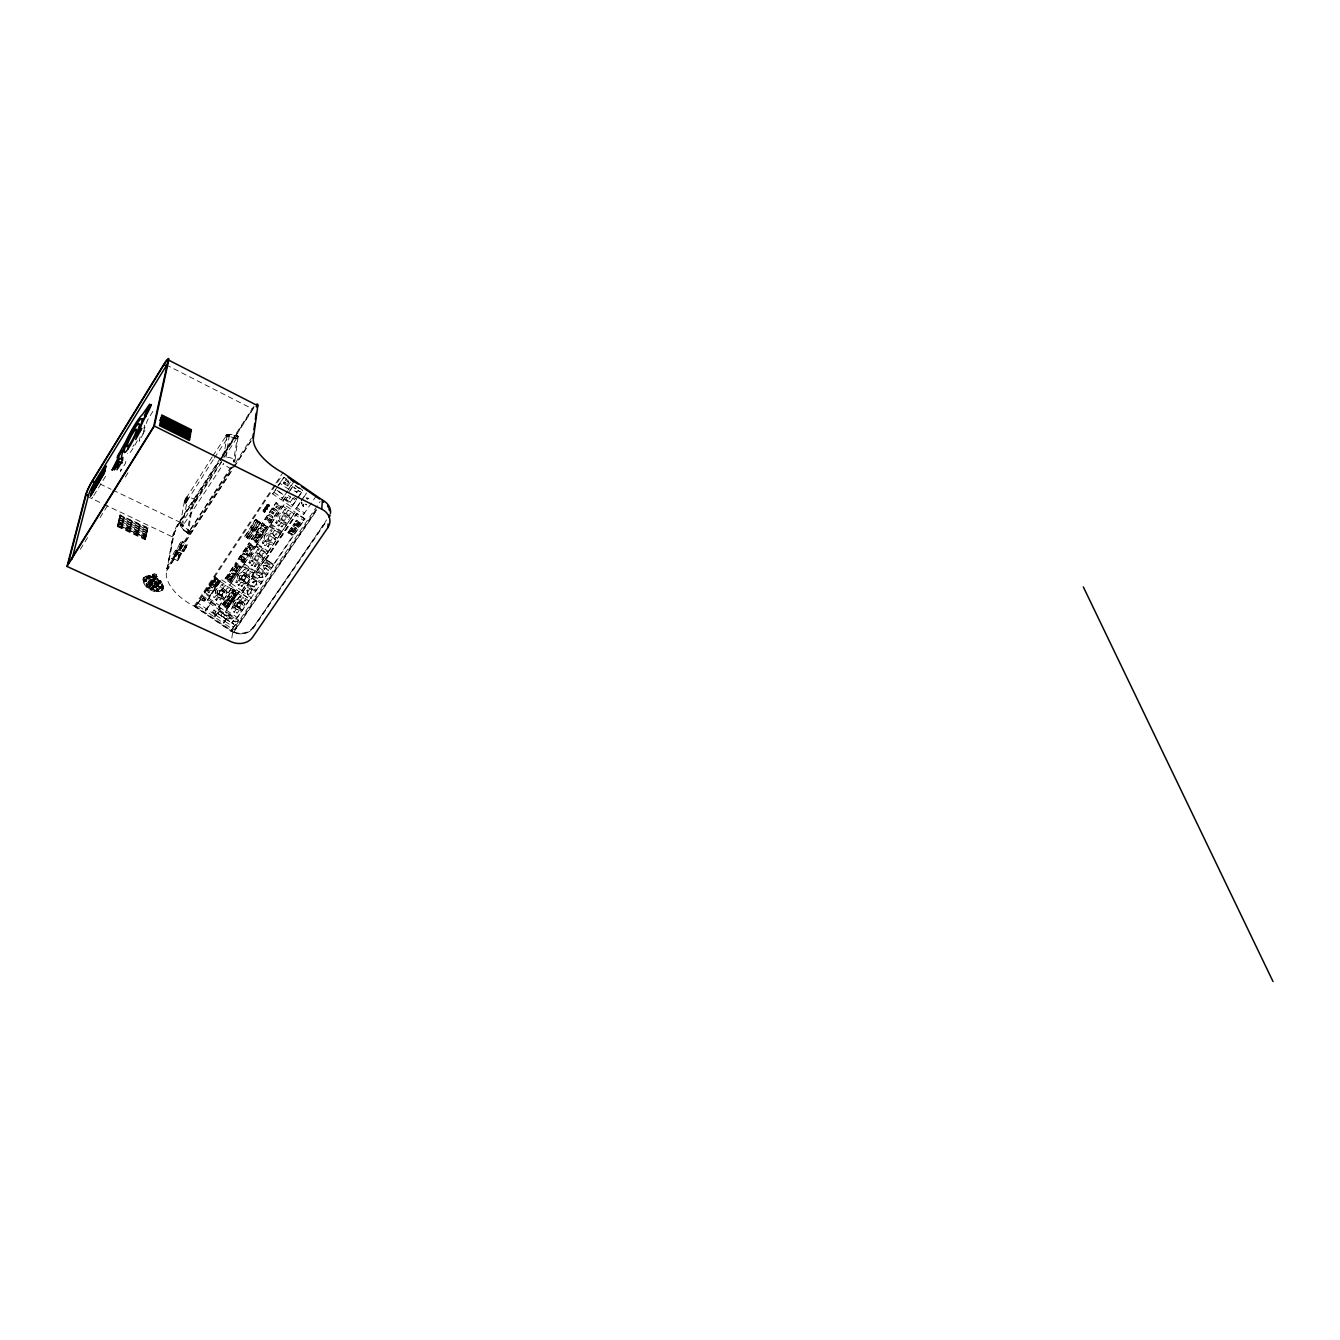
<?xml version="1.0" encoding="UTF-8"?>
<svg xmlns="http://www.w3.org/2000/svg" width="1340" height="1340" viewBox="0 0 1340 1340"><rect width="100%" height="100%" fill="white"/><g stroke="black" fill="none" stroke-linecap="round" stroke-linejoin="round"><path stroke-width="0.75" stroke-dasharray="5 3.75" d="M158.087 590.169C162.559 587.942 157.249 584.123 156.696 589.516C157.4 591.325 158.891 589.55 156.948 588.997C160.917 586.451 156.01 593.922 156.914 588.277M158.455 586.786C159.477 590.806 165.323 578.696 160.783 588.21M158.505 590.37L157.534 589.164M227.063 434.562L232.741 434.378L237.616 435.885L233.411 461.798L234.299 462.216L235.137 459.519L234.266 459.118A17.621 13.986 11.8 0 0 223.713 457.308L227.063 434.562L213.328 455.148M153.095 585.312C153.48 586.099 155.44 586.853 154.117 585.63C159.51 577.707 145.055 598.947 154.804 583.486M154.452 583.654L156.529 585.027L154.452 583.453M150.649 582.213C155.139 584.374 147.97 579.382 151.437 583.068M153.798 585.714L152.978 588.109L154.921 586.451M154.938 576.418L153.179 579.332L153.949 580.136M154.251 586.334L149.393 580.337L148.254 582.079L149.209 584.592C162.442 593.419 140.868 586.803 155.591 587.624L158.422 585.647L157.467 582.883L152.274 579.751M155.574 582.749C159.561 584.106 153.882 579.382 155.306 582.548M150.583 576.15C147.383 573.905 153.397 578.411 148.455 578.981M149.963 583.62L151.755 585.228L153.045 582.799L150.733 581.794L148.857 584.642L152.174 587.155L155.876 587.958L158.422 585.647M150.867 582.331L151.989 582.615L150.851 584.357M150.583 583.905C145.809 589.181 154.686 584.307 149.611 583.537M265.504 510.842C264.081 513.17 260.948 510.624 265.069 512.031M264.734 508.43L266.107 509.585L267.498 508.296M264.281 511.813L265.404 510.758L263.193 510.071L265.32 511.143M266.861 506.419L267.715 504.276M265.169 509.267L265.99 507.022L267.029 509.351L267.146 507.274M269.072 505.783L267.196 505.833L268.285 504.376L269.122 505.498L268.05 507.006M231.937 467.208L188.086 533.354L187.014 531.93L192.323 505.029L218.872 462.786M235.137 459.519L238.168 436.069L194.702 502.215L191.972 508.882L188.086 533.354M263.009 510.473C262.958 510.858 268.151 511.109 264.181 509.384M266.576 505.817L267.866 504.343L269.173 506.135L269.373 504.744L267.916 504.024M177.818 558.412C179.476 556.335 179.811 557.49 179.56 555.815M178.873 556.335L178.622 557.189M173.43 535.364L173.781 533.571M168.086 566.937L166.746 568.478L167.567 568.864L232.373 469.218M167.701 566.552L167.55 567.406M159.946 580.572C163.497 582.062 157.014 578.511 158.606 583.821C162.76 584.994 155.406 580.94 158.974 584.29M160.013 584.123C160.733 578.444 146.847 573.604 143.011 578.562C141.655 587.372 157.366 596.585 163.245 588.763C164.485 579.986 148.941 570.857 143.011 578.562M161.286 581.275L159.125 584.056M162.676 589.634C166.311 584.207 154.402 580.421 160.582 583.252M316.843 509.635L233.679 631.877L234.684 632.815A14.874 11.909 5.7 0 0 252.942 627.924L326.659 519.853M195.171 606.35L281.551 476.169M195.975 605.462L195.623 607.137L231.837 631.592L320.159 501.595M197.097 606.417L195.992 607.054M231.853 637.924L232.624 632.128L316.592 508.647M231.837 631.592L232.356 630.336M232.54 630.37L231.736 631.257M153.112 576.434C152.693 579.399 153.715 572.733 155.557 577.121C153.179 579.768 156.814 575.212 153.397 575.999C155.49 578.763 156.881 575.563 154.301 577.691M153.397 575.999L153.782 577.172L153.078 575.982M214.383 457.979L229.257 435.651L225.773 459.05M185.975 548.027C189.041 540.841 179.443 549.45 183.697 551.51C188.32 543.688 184.518 544.643 182.592 550.991M183.697 551.51L186.746 545.313M184.87 547.49L185.657 544.777M213.261 459.72L187.248 500.641L182.357 526.553L223.713 463.422M253.662 406.724A10.703 1.976 -62.7 0 0 251.753 409.387L178.739 522.567A10.418 1.843 -63.3 0 0 172.86 535.581L167.266 568.327M325 523.588L253.662 627.723A15.628 12.512 5.7 0 1 232.624 632.128L194.2 606.149A36.08 18.861 31.4 0 1 166.662 570.89L172.944 537.106A11.993 2.127 -63.3 0 1 179.694 522.114L218.99 461.211M167.567 568.864L173.681 535.966A10.418 1.859 -63.3 0 1 179.543 522.952L221.117 458.531M264.667 508.195L265.488 506.939M266.677 507.156C262.188 509.769 268.72 505.431 266.576 509.485M268.972 505.197L267.029 505.214L268.754 506.386L267.598 504.426L266.71 505.18M144.888 539.551L145.993 537.826L117.501 525.213L117.217 526.503L144.888 539.551L145.993 537.826M117.669 524.543L118.758 522.801L117.669 524.543L145.29 537.575L146.395 535.849L118.121 522.567L119.21 520.825L118.121 522.567M146.797 533.873L145.708 535.598L146.797 533.873L118.59 520.473L119.695 518.731L118.59 520.473M147.233 531.779L146.127 533.504L147.233 531.779L119.042 518.563L120.131 516.821L119.042 518.563M147.635 529.853L146.529 531.578L147.635 529.853L119.528 516.419L119.813 515.163L148.07 527.709L146.981 529.434L148.07 527.709M140.164 436.857L139.176 441.229L145.206 430.123L142.877 433.875M143.581 577.691L143.548 581.108L147.015 585.647M120.969 469.168L120.449 471.395L125.307 463.556L126.345 459.134L125.374 459.302M212.206 456.89L184.552 500.858L179.995 525.146L184.133 530.724M145.29 537.575L146.395 535.849M119.528 516.419L120.617 514.694M117.217 526.503L118.305 524.744M252.506 531.009L253.578 530.305L247.548 538.429L248.637 537.725M258.57 521.243L253.528 530.104L258.57 521.243L259.29 521.729L247.799 538.68M247.548 538.429L252.858 529.803M253.277 529.836L253.628 528.663M251.049 530.054L252.154 529.317L246.108 537.491L247.197 536.737M244.651 536.603L255.706 519.267L256.426 519.769L244.935 536.72M246.108 537.491L251.434 528.831M260.731 522.717L254.952 531.076L260.01 522.215L260.731 522.717L249.24 539.652M254.684 530.808L260.01 522.215M143.816 428.147L144.787 425.182M266.61 505.448L267.347 504.259M248.955 539.367L254.298 530.791M267.698 508.346L266.911 509.3M266.694 505.331L267.933 506.972L269.373 505.616M269.575 505.666L267.397 506.855M257.146 520.255L252.088 529.116L257.146 520.255L257.866 520.741L246.376 537.692M251.786 528.831L252.188 527.675M143.363 431.698L147.45 420.191L154.117 409.42M255.706 519.267L250.295 527.826L251.484 527.19M178.455 557.507L177.651 560.74L181.57 553.487L176.83 551.176L173.145 558.412L177.651 560.74M161.001 588.109L159.795 587.205M161.403 588.361C157.433 583.57 164.921 588.83 159.812 587.757M162.709 585.48L161.42 584.642M160.8 588.528L159.326 587.573L159.879 586.133M144.888 580.923L146.445 577.59L149.243 579.131L149.812 577.707L147.869 576.786L149.812 578.26M145.574 581.242L144.653 580.304M145.407 581.208C148.74 582.029 142.341 578.327 145.038 581.041M145.959 581.141L149.343 575.329M146.914 580.521C144.184 577.239 145.859 580.94 146.362 581.393M231.653 629.415L230.882 630.922M152.492 589.064L150.8 587.958M154.418 586.066L152.995 586.066L153.665 585.228M152.894 589.332L151.37 587.071M155.507 584.408L154.318 584.039M153.782 588.21L152.727 587.406M155.909 584.676L157.668 582.062L153.179 578.813L153.179 579.969M155.39 586.769C152.509 582.414 153.966 590.186 156.529 585.027M151.906 585.111L150.717 583.637M154.133 580.187L152.408 582.816M154.904 580.354C150.13 572.733 161.654 584.223 150.315 579.5L147.819 581.878L148.857 584.642M150.365 586.602L149.075 585.747M147.517 585.295C152.911 582.096 145.541 581.326 149.226 582.649M147.919 585.547C145.725 582.012 146.663 588.009 148.556 584.324C138.489 580.756 160.549 597.657 163.245 588.763M151.989 579.684L152.576 581.326M150.649 581.861L153.028 583.369M146.378 583.285L146.998 584.491M148.84 578.88L147.149 577.758L148.338 579.232M149.243 579.131L147.768 577.607M266.057 506.704C270.831 508.949 262.003 506.554 267.229 508.765M173.564 534.459L173.028 535.163L173.848 533.672M173.714 534.476L174.233 533.772L173.413 535.246M180.749 544.727L182.776 542.348L187.298 544.693L183.58 551.996L178.84 549.668L180.733 544.509A4.857 0.888 -63.4 0 1 183.011 543.152A4.857 0.888 -63.4 0 1 179.175 550.271A4.857 0.888 -63.4 0 1 180.13 545.615M92.175 498.061L92.728 497.157M179.443 555.564L181.47 553.236M93.783 495.448L106.43 474.963M80.35 549.283L88.021 536.938M100.098 517.575L107.77 505.247M125.323 477.057L129.712 470.022M166.746 568.478L168.036 566.703M220.112 459.486L252.674 409.018A12.311 2.278 -62.7 0 1 254.181 406.841M222.239 456.806L252.573 409.805A10.703 1.976 -62.7 0 1 254.483 407.142M143.698 578.595L144.268 577.724M219.995 461.027L234.684 438.281L237.498 435.718M144.251 580.036L144.955 579.048M221.485 462.3L180.062 525.431L182.575 526.503M147.149 577.758L147.869 576.786M146.211 584.441L151.152 578.964L155.474 579.466M152.358 575.078L154.267 573.57L156.495 574.609L156.83 577.155L153.246 576.769L152.358 575.078L154.267 573.57M155.239 576.418L156.026 577.925L154.82 578.495L152.827 577.573L152.023 576.066L153.798 574.609M148.254 582.079L151.152 578.964M153.195 575.697L155.273 577.557L156.596 577.054L154.502 580.086M150.248 581.594L151.386 579.851M153.246 576.769L152.928 574.207M149.209 584.592L150.934 581.979M152.827 578.981L153.38 578.11M154.251 577.959L155.557 577.121M156.83 577.155L156.495 574.609M154.636 578.126L155.206 577.121M155.49 577.808L157.4 576.284M153.832 583.302L154.954 581.543M152.174 587.155L152.743 586.284L156.445 587.087L155.876 587.958M234.366 464.427L167.065 567.959M235.505 462.685L251.417 438.197M157.852 586.535L157.467 582.883M157.902 582.816L158.371 582.096M233.512 467.476L251.702 439.503M155.591 587.624L158.539 584.575L157.668 582.062M166.662 570.89L233.21 468.565M234.349 466.822L251.267 440.81M158.539 584.575L157.4 586.317L156.529 583.805L153.464 581.443L150.013 580.706M264.767 511.83L265.337 510.322L264.198 511.78L263.444 511.193M267.347 508.061L266.643 509.15L265.32 508.513M269.223 505.381L268.503 506.47C263.796 503.505 271.333 505.817 268.151 506.319M162.006 589.6A10.687 5.662 30.5 0 0 150.834 577.205A10.687 5.662 30.5 0 0 145.675 585.547A10.687 5.662 30.5 0 0 162.006 589.6L162.576 588.729A10.687 5.662 30.5 0 0 151.386 576.334A10.687 5.662 30.5 0 0 146.244 584.676A10.687 5.662 30.5 0 0 162.576 588.729M194.2 606.149L274.784 484.862M275.94 483.12L282.841 472.719M204.199 593.184L215.154 576.937L220.196 580.371L209.877 595.848L209.241 596.601L204.199 593.184L215.154 576.937M196.695 604.909L198.153 603.201L206.645 608.946L205.188 610.655L196.695 604.909L202.926 596.015L211.435 601.777L205.472 610.872L213.964 616.601L215.388 614.876L206.913 609.147L205.472 610.872M195.808 605.646L195.355 606.384M198.153 603.201L202.926 596.015M195.724 607.188L196.896 606.4M206.595 591.107C205.992 588.226 211.82 596.183 206.762 590.923M207.566 589.667C209.542 587.071 206.042 590.572 208.99 590.337L207.248 590.153M208.521 588.21C210.514 585.614 207.013 589.114 209.945 588.88L208.203 588.695M209.811 586.284L212.49 587.808L209.811 586.284C210.229 583.553 213.412 587.674 210.447 585.312M210.782 584.826L212.206 585.496L210.782 584.826L211.586 583.67L214.099 585.396L212.34 587.992M211.737 583.386L212.558 582.23L213.495 582.867L212.692 584.022L211.737 583.386L212.558 582.23M212.708 581.928L214.132 582.599L212.708 581.928L213.512 580.773L217.298 583.336L216.494 584.491L215.238 583.637L216.494 584.491M213.68 580.471L217.633 582.85L213.68 580.471C214.099 577.724 217.281 581.861 214.316 579.5M214.651 579.014L215.455 577.858L216.41 578.495L215.589 579.65L214.651 579.014L215.455 577.858M209.978 586.099L210.614 585.128M210.933 584.642L211.586 583.67M212.876 581.744L213.512 580.773M213.847 580.287L214.484 579.316M201.72 600.002L203.395 597.64L205.523 599.081L204.333 600.873L201.72 600.002L204.333 600.873M287.815 490.758L281.366 499.937L272.64 493.924L276.71 487.81M213.01 584.24L215.69 585.764L213.01 584.24L214.132 582.599M215.589 580.354L216.712 578.712L219.241 580.421L218.437 581.594L217.18 580.722L218.437 581.594M272.64 493.924L277.062 487.794M286.693 479.218L283.779 477.207L278.67 484.879L284.113 477.207M264.499 512.299C267.598 509.719 262.188 513.12 263.611 509.753C265.019 510.825 265.186 508.932 263.528 510.959M265.236 508.346L266.66 506.956M209.124 592.816C210.095 587.825 211.988 591.912 213.11 589.634L209.174 587.255M214.919 584.123L216.343 584.793L215.388 583.453M216.846 581.208L218.269 581.878L217.331 580.538M268.804 504.409L267.112 505.666L267.799 506.386M203.847 601.442L205.523 599.081M213.613 586.753L214.417 585.597L215.372 586.25L214.567 587.406L213.613 586.753L214.567 587.406M263.695 511.495C263.846 507.224 265.672 515.113 263.327 510.322M263.93 511.662L265.052 509.987M265.806 508.999L266.928 507.307M267.43 506.135L268.553 504.477M266.057 509.116L267.129 507.508M267.665 506.319L268.804 504.627M283.326 483.104L287.849 485.951L283.326 483.104L284.113 481.981L287.397 484.243L284.113 481.981M285.253 480.239L288.67 482.316L285.253 480.239L286.04 479.1L288.803 481.278M267.933 506.436L269.005 504.828M215.522 585.948L216.343 584.793M217.465 583.034L218.269 581.878M265.303 508.028C265.622 510.791 268.469 506.286 266.861 509.083L265.153 507.91M209.241 596.601L220.196 580.371M218.37 607.422L232.339 587.037L218.37 607.422L207.533 600.086L221.485 579.667L250.027 599.064L236.008 619.381L225.204 612.062L239.19 591.694L225.204 612.062M207.533 600.086L221.485 579.667M287.246 484.41L288.67 482.316M224.936 579.031L236.024 562.649L241.083 566.117L230.631 581.711L229.994 582.465L224.936 579.031L236.024 562.649M238.068 559.383L249.24 542.851L254.332 546.335L243.763 562.113L243.143 562.85L238.068 559.383L249.24 542.851M251.317 539.551L262.59 522.868L267.715 526.369L257.029 542.315L256.409 543.035L251.317 539.551L262.59 522.868M264.75 519.434L276.141 502.584L281.283 506.118L270.479 522.231L269.876 522.952L264.75 519.434L276.141 502.584M215.673 599.734L216.712 600.136L215.673 599.734L217.8 596.601L216.377 595.01L214.484 597.824L213.529 597.171L215.589 593.151A5.913 4.992 35 0 1 219.291 587.607L222.122 584.357L223.077 585.01L221.15 587.825L223.311 588.361L221.15 587.825M287.698 486.119L290.395 482.115M226.695 577.925L227.515 576.769L228.453 577.406L227.649 578.562L226.695 577.925L227.649 578.562M227.683 576.468L228.487 575.295L229.441 575.949L228.621 577.105L227.683 576.468L228.621 577.105M228.654 574.994L229.458 573.838L230.413 574.492L229.609 575.647L228.654 574.994L229.609 575.647M231.585 570.606L232.406 569.45L233.344 570.103L232.54 571.259L231.753 570.421M232.574 569.148L235.254 570.689L232.574 569.148L233.378 567.976L234.651 568.847L233.378 567.976M234.534 566.217L235.338 565.044L236.292 565.698L235.472 566.854L234.534 566.217L235.639 566.669M235.505 564.743L236.929 565.413L235.505 564.743L236.326 563.57L240.128 566.167L239.307 567.339L238.051 566.468L239.307 567.339M239.492 558.78L242.188 560.321L239.492 558.78L240.312 557.607L241.585 558.479L240.312 557.607M240.48 557.306L241.903 557.976L240.48 557.306L241.3 556.134L245.103 558.73L244.299 559.902L243.026 559.031L244.299 559.902M245.806 554.911L243.277 553.169L245.806 554.911L244.165 557.373L241.468 555.815L242.289 554.659L243.562 555.514L242.607 554.157L243.88 555.028M242.456 554.341L243.277 553.169M244.433 551.393L245.857 552.08L244.433 551.393L245.253 550.221L247.799 551.946L246.644 553.621L248.067 554.308L246.644 553.621M245.756 549.417L246.577 548.244L247.85 549.115L246.744 547.926L247.565 546.754L251.384 549.367L250.563 550.539L249.441 549.484L248.302 551.142L245.756 549.417L248.302 551.142M247.733 546.435L250.429 548.01L247.733 546.435L248.553 545.28L249.826 546.15L248.553 545.28M255.404 534.962L256.828 535.665L255.404 534.962L256.225 533.789L260.044 536.419L259.223 537.591L257.95 536.72L259.223 537.591M256.409 533.471L260.379 535.916L256.409 533.471L257.23 532.298L258.503 533.169L257.23 532.298M257.397 531.98L258.838 532.667L257.397 531.98L258.218 530.808L260.781 532.549L259.625 534.225L261.049 534.928L259.625 534.225M259.742 528.479L261.166 529.183L259.742 528.479L260.563 527.307L264.399 529.937L263.578 531.109L262.288 530.238L263.243 531.611L261.953 530.74M265.739 527.927L264.298 527.24L265.739 527.927L264.901 529.116L261.082 526.486L261.903 525.313L263.176 526.184L261.903 525.313M266.526 518.329L267.347 517.156L267.313 518.597M268.536 515.314L269.357 514.125L271.92 515.883L271.099 517.072L268.536 515.314L271.099 517.072M270.563 512.299L273.276 513.873L270.563 512.299L271.384 511.109L273.946 512.868L271.384 511.109M272.59 509.267L273.41 508.078L277.263 510.724L276.425 511.913L272.59 509.267L276.425 511.913M205.188 610.655L211.435 601.777M253.377 539.384L256.727 541.394L253.377 539.384L255.203 536.72L258.385 538.898L257.565 540.07L255.655 538.764L257.23 540.573L255.32 539.266M267.163 518.764L267.983 517.592M206.913 609.147L211.703 601.978L220.196 607.74L213.964 616.601M253.545 539.199L255.203 536.72M227.968 578.78L230.647 580.32L227.968 578.78L229.743 576.167L232.272 577.875L231.468 579.048L229.576 577.758L231.468 579.048M229.91 575.865L232.607 577.389L229.91 575.865L231.703 573.235L234.232 574.961L233.428 576.116L232.155 575.262L233.428 576.116M231.87 572.934L234.567 574.475L231.87 572.934L233.662 570.304L236.192 572.029L235.388 573.202L234.115 572.331L235.053 573.688L233.797 572.817M234.483 569.031L235.622 567.373L238.152 569.098L237.347 570.27L236.075 569.399L237.347 570.27M235.79 567.071L237.214 567.758L235.79 567.071L236.929 565.413M244.718 553.738L247.414 555.279L244.718 553.738L245.857 552.08M249.675 546.318L250.815 544.66L253.361 546.402L252.556 547.574L251.284 546.703L252.556 547.574M256.828 535.665C254.583 536.704 257.967 539.015 258.118 536.536M260.01 530.858L262.724 532.432L260.01 530.858L261.166 529.183M263.025 526.352L264.181 524.677L266.744 526.436L265.906 527.608L264.633 526.737L265.906 527.608M267.799 519.216L270.512 520.791L267.799 519.216L268.62 518.027L271.183 519.786L268.62 518.027M275.889 507.106L276.727 505.934L279.29 507.693L278.452 508.882L275.889 507.106L278.452 508.882M281.366 499.937L286.459 492.316M288.418 489.368L292.522 483.238M229.241 578.244L231.301 579.349L229.726 577.573M293.862 481.713L288.736 489.351L280.026 483.338M223.144 588.545C224.969 583.319 228.152 585.647 223.998 589.215L225.438 590.739L227.365 587.925L228.168 588.461L226.024 591.61L227.297 592.163L226.024 591.61M231.837 575.748L233.26 576.418L232.322 575.078M235.103 570.874L236.242 569.215M237.063 567.942L238.202 566.284M242.037 560.505L243.177 558.847M250.278 548.177L251.434 546.519M273.125 514.058L273.946 512.868M235.421 571.091L236.225 569.919L237.18 570.572L236.359 571.728L235.421 571.091L236.359 571.728M242.356 560.723L243.16 559.551L244.115 560.204L243.31 561.376L242.356 560.723L243.31 561.376M271.735 517.508L272.573 516.336L272.389 517.96M295.972 500.808L291.567 506.939L282.874 500.942L285.939 496.369M288.904 491.931L293.008 485.817M216.561 600.337L218.722 597.138L219.643 597.69M282.874 500.942L286.257 496.336M290.244 490.39L293.309 485.8M230.497 580.505L231.301 579.349M232.44 577.573L233.26 576.418M234.399 574.659L235.22 573.503M247.264 555.464L248.067 554.308M256.577 541.561L257.38 540.389M260.228 536.101L261.049 534.928M262.573 532.617L263.394 531.427M270.362 520.975L271.183 519.786M229.994 582.465L241.083 566.117M243.143 562.85L254.332 546.335M256.409 543.035L267.715 526.369M269.876 522.952L281.283 506.118M285.788 499.351L290.294 502.165L285.788 499.351L287.212 497.274L289.39 498.781L287.212 497.274M293.745 487.492L296.073 488.832L293.745 487.492L295.168 485.415L301.701 489.921L300.277 491.998L298.1 490.507L300.277 491.998M221.686 598.143L222.775 598.88L221.686 598.143L219.559 601.258L218.755 600.722L220.665 597.908L218.722 597.138M257.163 544.744L229.827 585.094L243.914 564.509L254.801 571.945L240.697 592.481L268.117 552.231L257.163 544.744L255.772 546.385L242.959 565.514L253.88 572.951L281.534 532.332L270.546 524.794L256.208 545.732L267.179 553.236L281.534 532.332M256.208 545.732L284.13 504.544L295.168 512.131L282.036 531.611L280.68 533.219L269.675 525.665L284.13 504.544M212.34 612.413L214.015 610.052L216.142 611.492L214.936 613.268L212.34 612.413L214.936 613.268M289.239 498.949L290.663 496.872M294.632 490.909L296.961 492.232L294.632 490.909L296.073 488.832M222.624 599.081L223.747 597.456L222.641 596.702A4.188 3.534 35 0 1 217.331 593.62A4.188 3.534 35 0 1 220.229 589.298A4.188 3.534 35 0 1 225.053 593.101L226.159 593.855L224.902 593.285A4.188 3.534 35 0 0 220.061 589.483A4.188 3.534 35 0 0 217.164 593.804A4.188 3.534 35 0 0 222.474 596.886L223.747 597.456M226.008 594.039L227.297 592.163M214.45 613.854L216.142 611.492M235.823 582.18L236.929 582.649L235.823 582.18L237.917 578.11A5.929 5.042 35.1 0 1 241.669 572.532M243.545 572.75L245.706 573.285L243.545 572.75L245.488 569.902L244.533 569.249L241.518 572.716A5.929 5.042 35 0 0 237.766 578.294L238.168 578.729M248.972 562.599L250.094 563.068L248.972 562.599L251.083 558.495A5.963 5.092 35.4 0 1 254.885 552.834L254.734 553.018A5.963 5.092 35.4 0 0 250.932 558.68M255.387 553.035L257.783 549.534L258.737 550.187L256.778 553.052L258.955 553.604L256.778 553.052M262.255 542.817L263.36 543.303L262.255 542.817L264.399 538.68A5.997 5.142 35.8 0 1 268.234 532.968L271.149 529.618L272.12 530.271L270.144 533.169L272.322 533.722L270.144 533.169M275.722 522.751L276.844 523.236L275.722 522.751L277.882 518.58A6.03 5.209 36.2 0 1 281.769 512.801L281.618 512.969M282.288 512.986L284.716 509.418L285.688 510.071L283.695 513.002L285.889 513.555L283.695 513.002M290.144 502.349L292.84 498.38L295.018 499.87L296.291 497.961M296.81 492.417L298.25 490.323M221.971 605.127L232.959 588.964L238.001 592.381L227.616 607.774L226.996 608.544L221.971 605.127L232.959 588.964M236.778 582.833L238.704 580.002L240.128 581.594L237.967 584.759L239.006 585.178L237.967 584.759M249.927 563.252L251.887 560.405L253.293 562.013L251.133 565.195L252.171 565.614L251.133 565.195M263.209 543.487L265.186 540.606L266.61 542.231L264.416 545.447C266.811 547.44 266.375 540.707 269.507 543.554L267.548 546.435L268.503 546.82L267.548 546.435M276.693 523.421L278.67 520.506L280.11 522.148L277.882 525.397L278.938 525.833L277.882 525.397M214.718 617.12L220.966 608.243L229.441 613.988L224.618 621.124L223.21 622.865L214.718 617.12L220.966 608.243M223.428 604.742L227.365 607.07L223.428 604.742L227.314 598.997L231.1 601.559L230.497 602.397L229.241 601.543L230.497 602.397M228.805 596.719L230.229 597.389L228.805 596.719L229.408 595.881L233.177 598.444L231.267 601.241L227.649 598.796L228.252 597.958L228.604 599.432M230.999 593.452L231.602 592.615L235.388 595.178L233.462 597.975L230.949 596.267L232.423 594.122L230.999 593.452L232.423 594.122M235.957 593.972L234.852 593.519L235.957 593.972L235.354 594.826L231.753 592.364C231.452 587.288 238.553 591.208 236.845 592.967L235.756 591.928L234.416 593.888M218.001 613.653L219.693 611.291L221.803 612.732L220.128 615.094L218.001 613.653L220.128 615.094M245.555 573.47L247.917 570.019L248.804 570.622L246.409 574.14L247.264 574.793M258.804 553.788L261.166 550.305L262.071 550.908L259.659 554.458L260.513 555.129M272.171 533.906L274.566 530.389L275.454 531.009L273.025 534.576L274.482 536.151L273.025 534.576M285.738 513.739L288.15 510.188L289.055 510.808L286.592 514.426L287.614 514.928C288.703 518.061 289.239 511.177 290.864 513.639L288.636 516.888L289.909 517.491L288.586 519.418L287.464 518.647L288.586 519.418M225.12 604.926L223.864 604.089L225.505 604.424M225.773 603.955L224.517 603.101L226.159 603.436M227.264 601.811L226.226 600.621M227.766 601.024L226.51 600.169L228.135 600.504M230.229 597.389L228.755 599.248M233.445 592.565L232.189 591.711L233.83 592.045M234.115 591.577L233.227 590.203M291.567 506.939L296.693 499.334L293.795 497.324M297.614 497.961L302.756 490.306L295.487 485.281M238.855 585.362L241.049 582.146L242.992 582.917L241.066 585.747L242.021 586.099L241.066 585.747M252.021 565.798L254.232 562.566L255.153 563.101M278.787 526.017L281.048 522.717L283.025 523.505L281.031 526.402L282.003 526.788L281.031 526.402M298.937 496.403L303.058 490.289M226.376 605.781L227.8 606.434L226.376 605.781L227.415 604.29L228.671 605.144L226.778 605.513L227.884 605.948L229.777 603.503L228.52 602.665L229.777 603.503M228.353 602.849L229.391 601.358M231.1 598.762L232.741 599.097L231.485 598.243M232.859 596.149L234.132 597.004M233.311 595.496L234.935 595.831L233.679 594.977M220.665 615.445L222.34 613.083L224.45 614.524L222.775 616.886L220.665 615.445L222.775 616.886M248.436 576.552L249.692 577.121L248.436 576.552L250.597 573.386L249.793 572.833L247.85 575.681L246.409 574.14M254.232 566.183L255.203 566.552L254.232 566.183L256.191 563.336L254.232 562.566M259.659 554.458L261.099 556L263.059 553.135L263.863 553.688L261.685 556.887L262.958 557.457L261.685 556.887M274.482 536.151C276.124 531.461 278.887 533.906 275.069 537.038L276.341 537.625L275.069 537.038M226.996 608.544L238.001 592.381M241.87 586.3L244.014 583.151L245.12 583.888L244.014 583.151M255.052 566.736L257.213 563.554L258.335 564.324L257.213 563.554M268.352 546.988C269.524 541.829 271.4 546.234 272.656 543.069L271.534 542.315A4.255 3.652 35.8 0 1 266.158 539.149A4.255 3.652 35.8 0 1 269.156 534.71A4.255 3.652 35.8 0 1 274.047 538.596L275.169 539.35L274.047 538.596M281.852 526.955L284.063 523.722L285.185 524.493L284.063 523.722M244.969 584.089L246.108 582.448L245.002 581.694A4.204 3.568 35 0 1 239.659 578.579A4.204 3.568 35 0 1 242.59 574.224A4.204 3.568 35 0 1 247.448 578.059L248.553 578.813L247.297 578.244A4.204 3.568 35 0 0 242.44 574.424A4.204 3.568 35 0 0 239.508 578.78A4.204 3.568 35 0 0 244.835 581.878L246.108 582.448M248.403 578.997L249.692 577.121M258.184 564.509L259.323 562.85L258.201 562.096A4.221 3.601 35.4 0 1 252.841 558.964A4.221 3.601 35.4 0 1 255.806 554.559A4.221 3.601 35.4 0 1 260.68 558.428L261.803 559.182L260.68 558.428M261.652 559.366L262.958 557.457M275.018 539.534L276.341 537.625M285.035 524.677L286.191 523.002L285.068 522.231A4.271 3.685 36.2 0 1 279.658 519.049A4.271 3.685 36.2 0 1 282.707 514.543A4.271 3.685 36.2 0 1 287.614 518.48M295.738 508.865L296.776 507.642L304.666 513.086L303.644 514.309L295.738 508.865L300.043 502.5M301.115 500.909L306.491 492.936M296.776 507.642L302.137 499.686M303.209 498.095L306.425 493.321M223.311 617.238L224.986 614.876L227.097 616.316L225.422 618.678L223.311 617.238L225.422 618.678M280.68 533.219L295.168 512.131M231.167 609.131C236.594 599.801 228.001 615.462 234.031 606.986L235.438 608.561L233.311 611.693L234.349 612.095L233.311 611.693M233.093 605.312A5.896 4.975 34.3 0 1 236.811 599.801L239.81 596.384L240.765 597.02L238.838 599.834L240.999 600.37L238.838 599.834M241.535 593.721L242.925 592.029L251.434 597.808L250.061 599.516L241.535 593.721L247.816 584.776L256.342 590.588M255.538 591.443L246.996 585.63L251.92 578.344L258.721 568.646L267.263 574.492M266.543 575.245L257.967 569.399L262.925 562.046L271.517 567.909L272.874 566.234L264.298 560.388L252.389 577.641L260.948 583.469M237.482 599.801L239.81 596.384M242.925 592.029L247.816 584.776M246.996 585.63L253.31 576.669L261.836 582.481M263.997 561.293L265.37 559.651L273.544 565.245L272.204 566.904L263.997 561.293L296.726 513.22L305.001 518.898L250.061 599.516M265.37 559.651L296.726 513.22M223.21 622.865L229.441 613.988M266.057 559.567L297.061 513.722L304.431 518.815L273.36 564.559L266.057 559.567L273.511 564.375M256.241 574.508L259.893 576.133L256.241 574.508L257.933 572.13L261.132 574.307L257.933 572.13M223.747 623.184L229.978 614.306L238.436 620.052L233.612 627.154L232.205 628.912L223.747 623.184L229.978 614.306M227.549 620.068L229.224 617.707L231.334 619.147L229.659 621.492L227.549 620.068L229.659 621.492M240.832 600.555C242.674 595.345 245.84 597.673 241.686 601.208L243.109 602.732L241.686 601.208M248.101 591.141L247.046 590.421L248.101 591.141L250.412 587.858L252.54 589.315L250.228 592.598L251.753 592.749L250.228 592.598M251.736 585.781L254.332 586.669L251.736 585.781L254.047 582.481L252.523 582.314L254.047 582.481M234.198 612.28L236.359 609.114L238.302 609.868L236.393 612.665L237.18 613.218L239.324 610.102L240.413 610.839L239.324 610.102M287.916 532.65L292.12 534.978L287.916 532.65L288.67 531.611L289.842 532.416L288.67 531.611M288.837 531.293L290.311 531.729L288.837 531.293L289.591 530.255L291.55 531.595L290.328 533.32L292.589 534.308L290.328 533.32M289.741 529.953L292.003 530.942L289.741 529.953L290.495 528.915L291.668 529.719L290.495 528.915M290.663 528.58L292.137 529.032L290.663 528.58L291.416 527.541L295.336 530.238L294.582 531.277L292.623 529.937L294.582 531.277M295.839 525.246L297.815 526.603L295.839 525.246L293.862 528.094L295.822 529.451L296.576 528.412L292.673 525.615L293.427 524.577L294.599 525.397L293.427 524.577M293.594 524.258L295.068 524.711L293.594 524.258L294.348 523.22L298.267 525.917L297.514 526.955M295.604 521.26L296.358 520.221L297.329 520.892L296.576 521.93L295.604 521.26L296.576 521.93M262.741 577.607L261.752 573.403L263.193 577.054L258.821 577.607L259.893 576.133M260.68 574.877L261.752 573.403M266.258 566.619L267.347 565.145L262.958 565.715L264.399 569.366L265.471 567.909L268.687 570.103L269.926 568.26L266.71 566.066L269.926 568.26M289.557 532.767L290.311 531.729M291.383 530.07L292.137 529.032M294.298 525.749L295.068 524.711M243.109 602.732L245.036 599.918L245.84 600.471L243.696 603.603L244.952 604.156L243.696 603.603M296.642 523.974L298.904 524.979L296.642 523.974L298.317 521.562L300.277 522.918L299.524 523.957L298.368 523.153L299.524 523.957M253.88 587.221L256.175 583.938L257.247 584.659L256.175 583.938M291.701 531.293L292.924 529.568M296.927 523.622L298.317 521.562M303.644 514.309L315.419 497.207M297.899 523.84L299.373 524.292L297.899 523.84L298.653 522.801M292.69 531.963L293.443 530.925L294.415 531.611L293.661 532.65L292.69 531.963L293.661 532.65M231.786 622.933L233.462 620.571L235.572 621.995L233.897 624.356L231.786 622.933L233.462 620.571M240.262 611.04L241.384 609.415L240.279 608.678A4.171 3.534 34.3 0 1 234.986 605.596A4.171 3.534 34.3 0 1 237.9 601.292A4.171 3.534 34.3 0 1 242.724 605.077L243.813 605.831L242.557 605.278A4.171 3.534 34.3 0 0 237.75 601.476A4.171 3.534 34.3 0 0 234.835 605.781A4.171 3.534 34.3 0 0 240.128 608.863L241.384 609.415M243.662 606.015L244.952 604.156M291.835 535.347L292.589 534.308M298.619 525.33L299.373 524.292M265.471 567.909L268.234 570.656L269.474 568.813M236.008 619.381L250.027 599.064M232.205 628.912L238.436 620.052M230.966 631.006L231.988 629.532L231.049 629.666M232.189 629.666L231.133 630.805M233.612 632.396L316.793 510.121M252.942 627.924L326.608 520.356M184.016 530.623L187.416 532.935L189.325 531.126L230.614 467.56L231.485 468.012M195.757 605.513L194.853 606.601L195.439 605.764M233.897 624.356L232.256 622.346M235.572 621.995L232.993 621.157M231.334 619.147L229.224 617.707M245.036 599.918L245.84 600.471M238.302 609.868L236.359 609.114M235.438 608.561L234.031 606.986M247.046 590.421L247.331 594.591L251.753 592.749M252.54 589.315L250.412 587.858M264.399 569.366L263.427 565.162M227.097 616.316L224.986 614.876M258.821 577.607L263.193 577.054M252.523 582.314L256.644 580.94L257.247 584.659M293.443 530.925L294.415 531.611M300.277 522.918L298.033 521.93M296.576 528.412L292.673 525.615M298.267 525.917L294.348 523.22M304.431 518.815L297.061 513.722M295.336 530.238L291.416 527.541M295.822 529.451L293.862 528.094M240.765 597.02L239.659 596.568M305.001 518.898L303.694 520.506L295.403 514.794M267.347 565.145L262.958 565.715M291.55 531.595L289.591 530.255M224.45 614.524L222.34 613.083M235.388 595.178L231.602 592.615M262.925 562.046L264.298 560.388M233.462 597.975L230.949 596.267M297.329 520.892L296.358 520.221M221.803 612.732L219.693 611.291M231.1 601.559L227.314 598.997M231.267 601.241L227.649 598.796M242.992 582.917L241.049 582.146M227.415 604.29L228.503 605.328M227.381 604.658L228.168 605.496M220.196 607.74L218.772 609.449L210.263 603.687L211.703 601.978M228.252 597.958L229.19 598.595M249.793 572.833L250.597 573.386M263.059 553.135L263.863 553.688M307.296 499.083A2.714 2.362 36.3 0 1 308.619 498.631L308.769 498.463A5.678 4.941 36.2 0 0 306.391 497.994M248.804 570.622L247.917 570.019M231.753 592.364L235.522 594.625M272.656 543.069L271.534 542.315M303.259 506.57L303.393 506.403A2.714 2.345 36.2 0 1 303.828 504.108L303.678 504.276A2.714 2.345 36.1 0 0 303.259 506.57A5.678 4.941 36.2 0 1 301.651 502.215M262.071 550.908L261.166 550.305M253.293 562.013L251.887 560.405M286.191 523.002L285.068 522.231M269.507 543.554L268.318 543.521M214.015 610.052L215.656 612.062M290.864 513.639L289.892 513.254M228.168 588.461L227.365 587.925M244.533 569.249L245.488 569.902M283.025 523.505L281.048 522.717M274.566 530.389L275.454 531.009M258.737 550.187L257.783 549.534M266.61 542.231L265.186 540.606M234.232 574.961L231.703 573.235M232.272 577.875L229.743 576.167M264.65 539.3L264.248 538.864A5.997 5.142 35.8 0 1 268.084 533.136L268.904 532.968M289.055 510.808L288.15 510.188M280.11 522.148L278.67 520.506M217.8 596.601L216.377 595.01M223.998 589.215L225.589 590.555M223.077 585.01L222.122 584.357M244.115 560.204L243.16 559.551M215.841 593.754L215.439 593.335A5.913 4.992 35 0 1 219.124 587.791L219.944 587.624M236.225 569.919L237.18 570.572M238.152 569.098L235.622 567.373M227.515 576.769L228.453 577.406M251.384 549.367L247.565 546.754M229.441 575.949L228.487 575.295M230.413 574.492L229.458 573.838M285.688 510.071L284.716 509.418M295.018 499.87L292.84 498.38M245.103 558.73L241.3 556.134M235.338 565.044L236.292 565.698M260.044 536.419L256.225 533.789M258.385 538.898L255.052 536.905M247.799 551.946L245.253 550.221M262.288 530.238L263.578 531.109M196.829 607.003L196.059 607.305M217.298 583.336L213.362 580.957M215.372 586.25L214.417 585.597M264.399 529.937L260.563 527.307M277.263 510.724L273.41 508.078M203.395 597.64L205.037 599.65M214.099 585.396L211.418 583.855M215.589 579.65L214.802 578.83M213.495 582.867L212.39 582.414M212.692 584.022L211.904 583.185M178.254 556.435C180.85 553.303 176.579 555.447 179.192 557.038M257.866 520.741L256.727 521.394M259.29 521.729L258.218 522.399M255.605 520.707L256.426 519.769M263.394 509.837L263.863 509.451M277.732 486.286L279.089 484.745M267.196 504.744L268.251 504.208M161.972 587.49L160.8 587.49M159.309 587.004L160.767 587.171M147.567 578.579L146.311 577.758M179.962 556.77L178.857 558.931M159.008 589.65L157.048 589.064M156.345 589.148L157.299 589.349M153.464 588.461L152.274 588.444M153.313 585.396L156.73 585.881M148.489 584.676L147.283 584.659M145.809 584.173L147.299 584.341M152.023 576.066L156.06 576.937M268.57 506.771L267.665 506.855M247.331 594.591L251.3 593.319M252.975 581.761L256.644 580.94M266.174 509.686C268.335 509.468 262.757 507.274 266.375 506.889M263.947 510.004L264.499 509.569M187.198 544.442L183.362 551.996M178.94 549.919L182.776 542.348M173.245 558.663L177.064 551.159M266.074 507.106L267.363 508.329M152.861 581.376L153.112 580.22M237.632 599.617L236.979 599.6A5.896 4.975 34.3 0 0 233.26 605.127L233.344 605.914M149.745 580.371L153.514 581.175L156.897 583.771M265.973 507.173L266.928 507.09M266.894 505.934L267.883 506.788M233.679 631.877L234.751 632.296A14.874 11.893 5.7 0 0 253.009 627.388M265.806 509.535L264.968 508.647M153.698 574.441L155.942 575.48M238.487 436.555L236.895 435.785M195.992 499.921L195.154 499.519A17.102 7.253 30.4 0 0 186.411 497.023L188.588 498.061M171.855 558.713L172.961 559.232M238.487 436.907L237.632 436.488A17.32 15.142 7.3 0 0 227.231 434.998M234.115 459.687L235.003 460.106M118.892 519.216L146.395 532.231M119.31 520.02L146.881 533.069M183.111 549.969L184.217 550.489M183.044 550.288L184.149 550.807M182.659 550.656L183.764 551.176M118.406 521.294L145.959 534.325M118.825 522.114L146.445 535.163M177.55 549.936L178.655 550.455M176.244 550.07L177.349 550.589M117.954 523.27L145.558 536.302M118.372 524.074L146.027 537.139M176.495 551.427L180.9 553.504M117.501 525.213L145.155 538.261M175.573 552.633L180.297 554.877M117.92 526.051L145.625 539.115M233.93 460.34L234.818 460.759M194.719 500.256L195.556 500.657M87.301 496.42L102.192 503.488M104.051 504.376L172.944 537.106M181.955 541.276L183.061 541.795M185.205 545.799L186.31 546.318M119.813 515.163L147.233 528.178M185.389 546.469L186.478 546.988M120.232 515.967L147.718 528.982M185.322 546.804L186.428 547.323M184.92 547.172L186.026 547.692M119.327 517.29L146.797 530.305M119.746 518.094L147.266 531.143M233.696 461.044L234.567 461.463M194.283 501.009L195.121 501.411M99.947 483.924L111.069 489.251M112.928 490.139L179.694 522.114M183.697 525.263L181.486 524.208A17.269 9.732 32.2 0 0 189.744 530.539L190.598 530.958M181.285 524.476L183.513 525.548M181.067 524.761L183.295 525.833M180.867 525.012L183.077 526.067M182.893 526.268L180.012 524.979A17.437 14.924 6.5 0 0 186.997 531.93L187.851 532.349M235.103 437.678L235.957 438.096M193.864 501.813L194.702 502.215M235.539 438.699L234.684 438.281A17.37 9.196 32.8 0 0 225.656 435.969L227.85 437.058M184.417 501.244L186.578 502.299M184.3 501.595L186.478 502.651M186.394 502.919L184.233 501.864A17.152 13.434 12 0 0 191.134 508.446L191.972 508.882M186.21 497.358L188.387 498.413M185.975 497.776L188.136 498.832M185.741 498.229L187.902 499.284M185.506 498.681L187.667 499.719M185.288 499.133L187.449 500.189M185.071 499.586L187.248 500.641M184.87 500.021L187.047 501.076M184.702 500.456L186.88 501.512M184.552 500.858L186.712 501.914M268.486 504.711L267.146 505.75M229.425 435.935L226.828 434.629L229.425 436.086M226.494 434.914L228.671 436.019M226.292 435.131L228.487 436.237M226.075 435.383L228.269 436.488M225.857 435.684L228.034 436.79M189.325 531.126L190.18 531.544M237.147 435.668L238.436 436.304M188.94 531.628L189.794 532.064M188.555 532.064L189.409 532.499M188.22 532.416L189.074 532.851M166.009 364.765L252.674 409.018M231.016 468.766L230.145 468.33A17.554 7.002 30.9 0 1 223.596 464.092M188.773 533.119L186.997 532.298M187.03 532.6L188.505 533.287M187.416 532.935L188.27 533.37M265.337 509.233L266.66 509.485L265.387 509.167M224.082 603.754L225.271 604.742M204.852 592.431L209.877 595.848M222.591 604.374L227.616 607.774M208.99 598.394L219.793 605.714M226.628 610.337L237.415 617.639M201.469 597.724L209.995 603.486M219.526 609.968L228.034 615.713M228.571 616.048L237.046 621.777M216.159 615.395L224.618 621.124M225.153 621.442L233.612 627.154M195.355 606.032L232.306 631.006M225.572 578.277L230.631 581.711M231.234 583.419L242.088 590.789M214.501 577.691L219.559 581.125M220.045 581.342L230.916 588.729M232.322 589.701L237.381 593.134M237.8 593.402L248.637 600.772M233.076 590.404L234.266 591.392M232.406 591.375L233.612 592.381M233.528 595.161L234.718 596.149M231.334 598.427L232.591 599.281M231.267 598.561L232.523 599.416M230.664 599.416L231.853 600.404M226.728 599.834L227.984 600.688M226.661 599.968L227.917 600.822M225.405 601.794L229.107 604.491M224.735 602.782L225.941 603.77M259.34 567.725L267.899 573.57L265.906 576.167L257.347 570.321M238.688 558.646L243.763 562.113M244.349 563.855L255.253 571.292M242.507 566.167L253.428 573.62M235.388 563.386L240.463 566.854M253.779 575.966L262.322 581.778L260.479 584.173L251.92 578.344M248.386 583.938L256.911 589.751L254.969 592.28L246.426 586.468M251.937 538.831L257.029 542.315M245.053 535.28L250.061 538.697M257.598 544.107L268.536 551.594M255.772 546.385L266.744 553.872M248.62 543.571L253.712 547.055M265.37 518.714L270.479 522.231M271.032 524.057L282.036 531.611M269.173 526.385L280.194 533.94M261.987 523.572L267.096 527.089M288.351 495.549L290.512 497.04M277.012 490.272L283.527 494.778L276.861 490.44M274.013 492.383L282.707 498.38M284.214 499.385L292.907 505.364M282.774 506.101L293.845 513.722M275.538 503.27L280.68 506.805M295.018 485.582L301.55 490.088M267.096 504.945C272.255 506.386 264.114 506.822 269.022 504.594M263.611 509.92L265.471 511.21M264.616 510.121L265.27 511.21M264.633 511.83L263.209 510.406M268.268 504.393L269.122 505.012M267.263 507.693L266.392 507.073L265.755 508.748M265.488 511.009L263.846 509.786L265.27 509.954M152.743 586.284L149.427 583.771L148.388 581.007M153.53 578.88L154.418 579.6M287.464 515.096L288.05 516M256.191 581.493L256.794 585.228M247.498 589.851L247.799 594.022M133.983 444.78A9.966 1.424 -62.9 0 1 132.844 446.538M137.266 440.776A16.197 2.311 -62.9 0 1 127.484 453.49M306.609 504.912A1.742 1.508 36.2 0 1 305.553 504.175M306.542 504.661A1.742 1.508 36.2 0 1 305.822 504.158M303.393 506.403A5.678 4.941 36.2 0 1 301.785 502.048M307.178 499.133A2.714 2.362 36.3 0 1 308.769 498.463M306.24 498.162A5.678 4.941 36.2 0 1 308.619 498.631M179.627 543.99L179.024 545.095A4.857 0.888 -63.4 0 0 178.069 549.752A4.857 0.888 -63.4 0 0 181.905 542.616A4.857 0.888 -63.4 0 0 179.627 543.99M229.341 604.156L225.187 602.129L229.341 604.156M175.59 550.388L175.105 550.958A4.857 0.871 -63.4 0 0 171.755 558.278A4.857 0.871 -63.4 0 0 174.954 554.542A4.857 0.871 -63.4 0 0 175.59 550.388M176.696 550.908L176.193 551.477A4.841 0.888 -63.4 0 0 172.843 558.797A4.841 0.888 -63.4 0 0 176.059 555.062A4.841 0.888 -63.4 0 0 176.696 550.908M218.504 593.335A2.848 2.395 35 0 0 223.043 595.111A2.848 2.395 35 0 0 221.803 590.706A2.848 2.395 35 0 0 218.504 593.335M218.353 593.519A2.848 2.395 35 0 0 222.892 595.295A2.848 2.395 35 0 0 221.636 590.906A2.848 2.395 35 0 0 218.353 593.519M267.363 538.864A2.881 2.479 35.8 0 0 271.97 540.673A2.881 2.479 35.8 0 0 270.747 536.151A2.881 2.479 35.8 0 0 267.363 538.864M219.408 593.235A1.876 1.575 35 0 0 222.39 594.407A1.876 1.575 35 0 0 221.569 591.51A1.876 1.575 35 0 0 219.408 593.235M219.241 593.419A1.876 1.575 35 0 0 222.222 594.591A1.876 1.575 35 0 0 221.402 591.694A1.876 1.575 35 0 0 219.241 593.419M268.285 538.747A1.893 1.625 35.8 0 0 271.3 539.953A1.893 1.625 35.8 0 0 270.512 536.971A1.893 1.625 35.8 0 0 268.285 538.747M240.848 578.294A2.848 2.429 35 0 0 245.404 580.086A2.848 2.429 35 0 0 244.181 575.647A2.848 2.429 35 0 0 240.848 578.294M240.697 578.478A2.848 2.429 35 0 0 245.253 580.27A2.848 2.429 35 0 0 244.031 575.848A2.848 2.429 35 0 0 240.697 578.478M241.753 578.21A1.876 1.591 35 0 0 244.751 579.382A1.876 1.591 35 0 0 243.947 576.468A1.876 1.591 35 0 0 241.753 578.21M241.602 578.394A1.876 1.591 35 0 0 244.6 579.567A1.876 1.591 35 0 0 243.779 576.652A1.876 1.591 35 0 0 241.602 578.394M280.881 518.747A2.898 2.513 36.2 0 0 285.504 520.573A2.898 2.513 36.2 0 0 284.298 516.017A2.898 2.513 36.2 0 0 280.881 518.747M281.802 518.647A1.909 1.641 36.2 0 0 284.851 519.836A1.909 1.641 36.2 0 0 284.047 516.838A1.909 1.641 36.2 0 0 281.802 518.647M254.952 558.579A1.893 1.608 35.4 0 0 257.967 559.752A1.893 1.608 35.4 0 0 257.163 556.82A1.893 1.608 35.4 0 0 254.952 558.579M254.047 558.68A2.864 2.446 35.4 0 0 258.62 560.472A2.864 2.446 35.4 0 0 257.397 556A2.864 2.446 35.4 0 0 254.047 558.68M237.063 605.211A1.859 1.575 34.3 0 0 240.044 606.384A1.859 1.575 34.3 0 0 239.24 603.503A1.859 1.575 34.3 0 0 237.063 605.211A1.859 1.575 34.3 0 0 239.894 606.568A1.859 1.575 34.3 0 0 239.073 603.687A1.859 1.575 34.3 0 0 236.912 605.395M236.175 605.312A2.831 2.395 34.3 0 0 240.697 607.087A2.831 2.395 34.3 0 0 239.475 602.698A2.831 2.395 34.3 0 0 236.175 605.312M236.024 605.496A2.831 2.395 34.3 0 0 240.547 607.271A2.831 2.395 34.3 0 0 239.324 602.899A2.831 2.395 34.3 0 0 236.024 605.496"/><path stroke-width="1.5" d="M330.461 513.572A16.013 13.367 5.3 0 0 322.421 500.071L282.841 472.719A37.386 17.018 32.7 0 1 253.528 437.343L257.799 405.752L168.723 360.159A12.546 1.759 -62.6 0 0 164.167 363.81L92.527 480.373A12.211 1.641 -63.1 0 0 85.442 495.532L67 566.435L231.351 641.793A15.745 12.562 5.5 0 0 252.54 637.354L327.881 527.642L328.132 523.974M327.881 527.642A16.13 13.417 5.1 0 0 321.734 509.167L322.421 500.071M252.825 437.744L253.394 433.641M253.947 429.537L254.784 423.39M255.354 419.286L256.191 413.122M119.344 458.33L112.007 470.206L122.024 450.089L117.233 457.828L117.719 455.834L125.692 441.714A27.286 3.852 -62.9 0 1 142.409 414.63L149.628 404.144L144.435 415.718L151.386 404.496C148.036 413.876 141.186 421.949 139.393 432.15L141.722 428.398L135.692 439.52L141.856 421.899L142.141 418.75L140.784 418.666C131.638 429.822 123.816 443.423 121.354 457.711L122.895 457.443L121.84 461.881L116.982 469.72L119.293 461.881L114.302 469.938L119.344 458.33L122.794 460.005M191.369 429.738L191.134 431.011L161.537 416.238L161.805 414.965L191.369 429.738L189.911 432.937M161.303 417.293L161.035 418.566L190.682 433.356L190.933 432.066L161.303 417.293L159.829 420.509M67 566.435L154.334 426.053L168.723 360.159M105.324 469.318L91.338 492.735L105.726 467.677M91.773 491.06L106.145 466.002L92.209 489.368M72.025 559.132L88.474 495.281A10.402 1.407 -63.1 0 1 94.504 482.367L166.244 365.837A10.703 1.508 -62.6 0 1 168.053 363.123M86.246 494.226L68.105 564.039L153.648 426.555L167.852 361.566A10.703 1.491 -62.6 0 0 163.983 364.681L92.293 481.294A10.418 1.407 -63.1 0 0 86.246 494.226L88.474 495.281M92.293 481.294L94.504 482.367M118.825 461.245L122.258 462.92M154.334 426.053L321.734 509.167M163.983 364.681L166.244 365.837M256.191 406.556L257.029 406.975A10.703 1.976 -62.7 0 0 256.677 405.467M323.71 501.595L322.689 501.026L323.66 502.098M288.117 477.358L298.05 484.209M301.366 486.504L319.557 499.066M290.947 479.703L293.862 481.713M1083.34 586.92L1273 981.483M256.627 404.261A12.311 2.278 -62.7 0 1 257.799 405.752M330.076 515.28A16.013 13.367 5.3 0 1 329.422 516.922M329.305 515.096A15.226 12.713 5.3 0 1 328.685 516.654M327.663 505.415A15.226 12.713 5.3 0 1 328.568 506.922M329.221 508.513A15.226 12.713 5.3 0 1 329.64 510.155M327.63 505.917A15.242 12.713 5.3 0 1 328.534 507.425M329.188 509.016A15.242 12.713 5.3 0 1 329.606 510.657M142.509 420.09A27.269 3.886 -62.9 0 1 145.842 416.321M189.61 439.135L189.359 440.425L159.527 425.601L159.812 424.311L189.61 439.135M190.046 436.773L189.811 438.063L160.03 423.239L160.314 421.966L190.046 436.773M190.481 434.411L190.246 435.701L160.532 420.894L160.8 419.621L190.481 434.411M104.487 472.635L90.484 496.085L104.487 472.635M104.905 470.96L90.919 494.393L104.905 470.96M128.004 448.95A16.214 2.295 -62.9 0 0 139.377 424.411A16.214 2.295 -62.9 0 0 127.736 441.061A16.214 2.295 -62.9 0 0 128.004 448.95M129.411 444.796A9.983 1.407 -62.9 0 0 136.412 429.688A9.983 1.407 -62.9 0 0 129.26 439.905A9.983 1.407 -62.9 0 0 129.411 444.796"/></g></svg>
